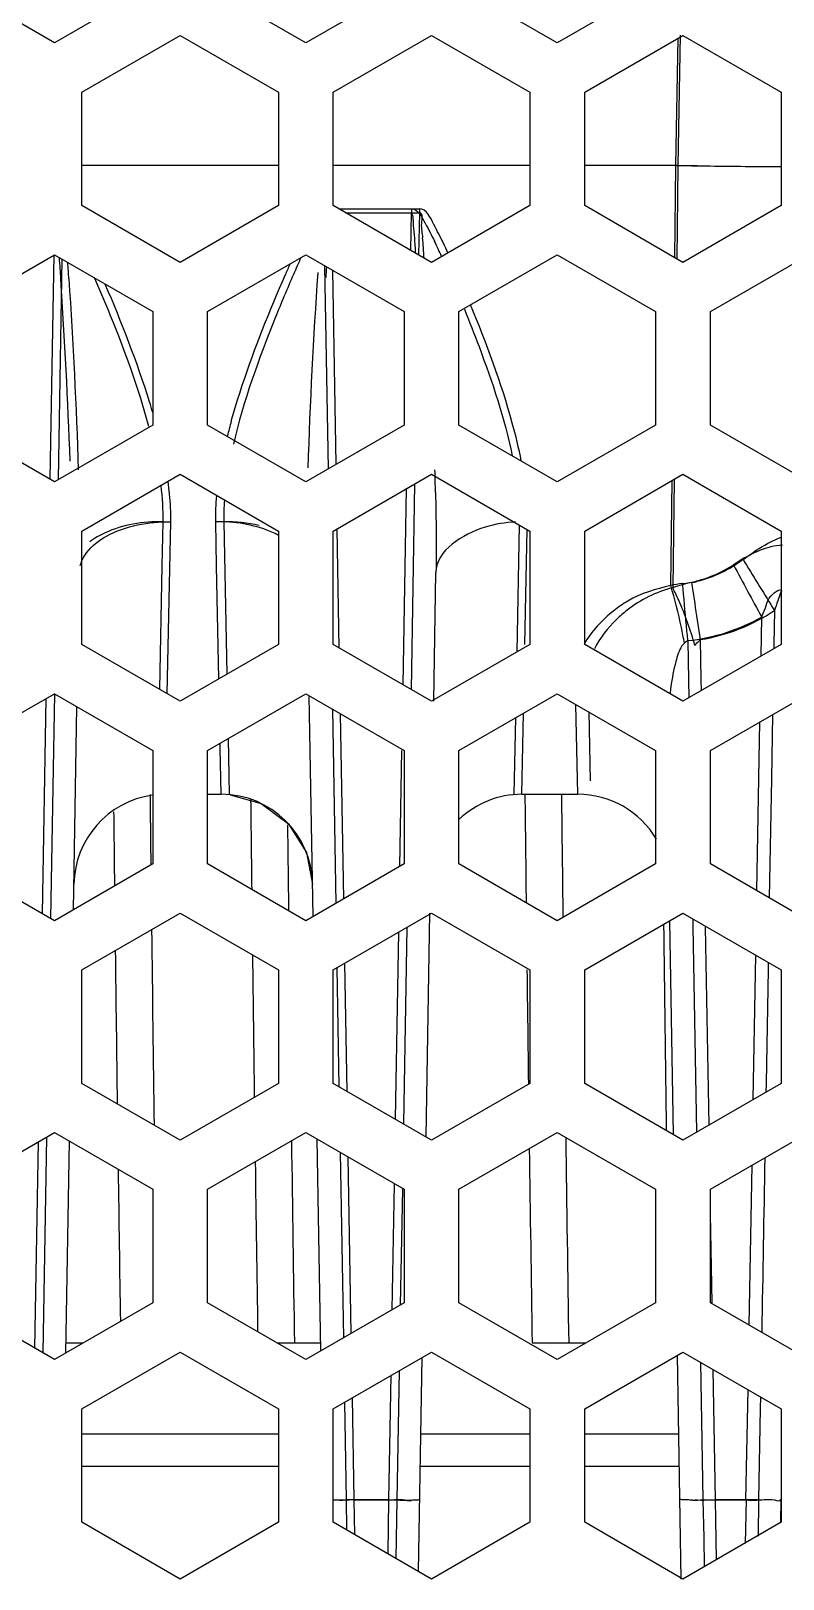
# Model space of a CAD drawing. Header units: millimetres. Extents: x 10297564 to 11610295, y -9287743 to -8409454.
# Drawn here: x 10491238 to 10491568, y -9079286 to -9078607 of the extents above; entities that cross this region are included whole.
import ezdxf

# ---------------------------------------------------------------- set-up
doc = ezdxf.new("R2010")
doc.units = ezdxf.units.MM
doc.header["$LTSCALE"] = 100
doc.layers.add('-0', color=7, linetype='Continuous')

# ---------------------------------------------------------------- blocks, each defined once
blk = doc.blocks.new('인버터 외형도')
at = {"layer": '-0', "linetype": 'Continuous'}
for p, q in [((91580.48, 52184.17), (91548.12, 52202.85)), ((91612.83, 52202.85), (91580.48, 52184.17)), ((91663.25, 52184.17), (91630.89, 52202.85)), ((91695.6, 52202.85), (91663.25, 52184.17)), ((91746.01, 52184.17), (91713.66, 52202.85)), ((91778.37, 52202.85), (91746.01, 52184.17)), ((91589.51, 52167.98), (91621.86, 52186.66)), ((91621.86, 52186.66), (91654.22, 52167.98)), ((91672.27, 52167.98), (91704.63, 52186.66)), ((91704.63, 52186.66), (91736.99, 52167.98)), ((91755.04, 52167.98), (91787.4, 52186.66)), ((91785.08, 52143.85), (91785.81, 52185.74)), ((91786.5, 52186.67), (91785.75, 52143.85)), ((91787.4, 52186.66), (91819.75, 52167.98)), ((91589.51, 52130.61), (91589.51, 52167.98)), ((91654.22, 52167.98), (91654.22, 52130.61)), ((91672.27, 52130.61), (91672.27, 52167.98)), ((91736.99, 52167.98), (91736.99, 52130.61)), ((91755.04, 52130.61), (91755.04, 52167.98)), ((91819.75, 52167.98), (91819.75, 52130.61)), ((91654.22, 52143.85), (91589.51, 52143.85)), ((91654.22, 52143.85), (91589.51, 52143.85)), ((91736.99, 52143.85), (91672.27, 52143.85)), ((91736.99, 52143.85), (91672.27, 52143.85)), ((91785.08, 52143.85), (91755.04, 52143.85)), ((91785.75, 52143.85), (91755.04, 52143.85)), ((91784.71, 52113.49), (91785.08, 52143.85)), ((91785.75, 52143.85), (91785.37, 52113.11)), ((91792.06, 52143.75), (91785.75, 52143.85)), ((91621.86, 52111.93), (91589.51, 52130.61)), ((91654.22, 52130.61), (91621.86, 52111.93)), ((91704.63, 52111.93), (91672.27, 52130.61)), ((91674.14, 52129.54), (91697.99, 52129.54)), ((91674.14, 52129.54), (91700.62, 52129.54)), ((91676.32, 52128.28), (91697.99, 52128.28)), ((91676.32, 52128.28), (91700.62, 52128.28)), ((91697.77, 52115.89), (91697.99, 52128.28)), ((91697.99, 52129.54), (91697.99, 52128.28)), ((91700.62, 52128.28), (91700.38, 52114.39)), ((91700.62, 52129.54), (91700.62, 52128.28)), ((91736.99, 52130.61), (91704.63, 52111.93)), ((91787.4, 52111.93), (91755.04, 52130.61)), ((91819.75, 52130.61), (91787.4, 52111.93)), ((91548.12, 52095.74), (91580.48, 52114.42)), ((91579.07, 52040.51), (91580.36, 52114.42)), ((91580.48, 52114.42), (91612.83, 52095.74)), ((91582.97, 52112.98), (91581.71, 52040.41)), ((91630.89, 52095.74), (91663.25, 52114.42)), ((91663.25, 52114.42), (91695.6, 52095.74)), ((91669.44, 52110.84), (91670.61, 52043.95)), ((91713.66, 52095.74), (91746.01, 52114.42)), ((91746.01, 52114.42), (91778.37, 52095.74)), ((91796.43, 52095.74), (91828.78, 52114.42)), ((91673.21, 52045.45), (91672.1, 52109.31)), ((91612.83, 52095.74), (91612.83, 52058.38)), ((91630.89, 52058.38), (91630.89, 52095.74)), ((91695.6, 52095.74), (91695.6, 52058.38)), ((91713.66, 52058.38), (91713.66, 52095.74)), ((91778.37, 52095.74), (91778.37, 52058.38)), ((91796.43, 52058.38), (91796.43, 52095.74)), ((91580.48, 52039.7), (91548.12, 52058.38)), ((91612.83, 52058.38), (91580.48, 52039.7)), ((91663.25, 52039.7), (91630.89, 52058.38)), ((91695.6, 52058.38), (91663.25, 52039.7)), ((91746.01, 52039.7), (91713.66, 52058.38)), ((91778.37, 52058.38), (91746.01, 52039.7)), ((91828.78, 52039.7), (91796.43, 52058.38)), ((91589.51, 52023.5), (91621.86, 52042.19)), ((91621.86, 52042.19), (91654.22, 52023.5)), ((91672.27, 52023.5), (91704.63, 52042.19)), ((91704.63, 52042.19), (91736.99, 52023.5)), ((91755.04, 52023.5), (91787.4, 52042.19)), ((91783.36, 52005.52), (91783.79, 52040.1)), ((91784.46, 52040.49), (91784.02, 52004.8)), ((91787.4, 52042.19), (91819.75, 52023.5)), ((91695.28, 51972.86), (91696.4, 52037.44)), ((91699.07, 52038.97), (91697.89, 51971.36)), ((91616.15, 52026.56), (91615.87, 52012)), ((91617.65, 51969.89), (91618.79, 52026.56)), ((91633.88, 52012.02), (91633.59, 52026.56)), ((91636.22, 52026.56), (91637.22, 51976.33)), ((91674.27, 51984.99), (91673.58, 52024.26)), ((91733.51, 52025.51), (91732.69, 51983.66)), ((91589.51, 51986.14), (91589.51, 52023.5)), ((91654.22, 52023.5), (91654.22, 51986.14)), ((91672.27, 51986.14), (91672.27, 52023.5)), ((91735.36, 51986.18), (91736.12, 52024.01)), ((91736.99, 52023.5), (91736.99, 51986.14)), ((91755.04, 51986.14), (91755.04, 52023.5)), ((91819.75, 52023.5), (91819.75, 51986.14)), ((91807.21, 52014.09), (91807.77, 52013.16)), ((91615.87, 52012), (91615.06, 51971.39)), ((91634.61, 51974.82), (91633.88, 52012.02)), ((91705.34, 51967.45), (91706.07, 52009.8)), ((91793.18, 51987.78), (91791.99, 51995.56)), ((91813.08, 51982.29), (91813.31, 51995.14)), ((91817.53, 51997.33), (91817.33, 51986.19)), ((91621.86, 51967.46), (91589.51, 51986.14)), ((91654.22, 51986.14), (91621.86, 51967.46)), ((91704.63, 51967.46), (91672.27, 51986.14)), ((91736.99, 51986.14), (91704.63, 51967.46)), ((91787.4, 51967.46), (91755.04, 51986.14)), ((91819.75, 51986.14), (91787.4, 51967.46)), ((91789.02, 51987.33), (91789.25, 51974.42)), ((91793.41, 51974.49), (91793.18, 51987.78)), ((91817.33, 51986.19), (91817.3, 51984.73)), ((91789.25, 51974.42), (91789.35, 51968.59)), ((91793.48, 51970.97), (91793.41, 51974.49)), ((91548.12, 51951.27), (91580.48, 51969.95)), ((91576.58, 51897.48), (91577.82, 51968.41)), ((91580.48, 51969.95), (91579.19, 51895.97)), ((91580.48, 51969.95), (91612.83, 51951.27)), ((91630.89, 51951.27), (91663.25, 51969.95)), ((91663.25, 51969.95), (91695.6, 51951.27)), ((91665.66, 51896.62), (91664.39, 51969.29)), ((91713.66, 51951.27), (91746.01, 51969.95)), ((91746.01, 51969.95), (91778.37, 51951.27)), ((91796.43, 51951.27), (91828.78, 51969.95)), ((91586.76, 51898.85), (91587.92, 51965.65)), ((91671.99, 51964.9), (91673.1, 51900.92)), ((91675.71, 51902.42), (91674.64, 51963.37)), ((91734.38, 51936.84), (91734.91, 51963.54)), ((91752.76, 51936.84), (91752.17, 51966.4)), ((91756.36, 51963.98), (91756.81, 51941.27)), ((91816.91, 51963.1), (91816.52, 51941.89)), ((91732.26, 51962.01), (91731.74, 51936.84)), ((91811.72, 51905.08), (91812.7, 51960.66)), ((91635.06, 51952.16), (91635.03, 51953.66)), ((91637.65, 51955.17), (91638.01, 51936.84)), ((91612.83, 51951.27), (91612.83, 51913.91)), ((91630.89, 51913.91), (91630.89, 51951.27)), ((91635.38, 51936.84), (91635.06, 51952.16)), ((91694.23, 51913.12), (91694.9, 51951.28)), ((91695.6, 51951.27), (91695.6, 51913.91)), ((91713.66, 51913.91), (91713.66, 51951.27)), ((91778.37, 51951.27), (91778.37, 51913.91)), ((91796.43, 51913.91), (91796.43, 51951.27)), ((91816.52, 51941.89), (91815.82, 51902.71)), ((91630.89, 51936.84), (91635.38, 51936.84)), ((91630.89, 51936.84), (91635.38, 51936.84)), ((91638.31, 51936.68), (91648.56, 51933.78)), ((91648.56, 51933.78), (91657.52, 51927.12)), ((91734.38, 51936.84), (91752.76, 51936.84)), ((91734.38, 51936.84), (91752.76, 51936.84)), ((91657.52, 51927.12), (91663.42, 51917.67)), ((91663.42, 51917.67), (91665.47, 51907.25)), ((91580.48, 51895.23), (91548.12, 51913.91)), ((91612.83, 51913.91), (91580.48, 51895.23)), ((91663.25, 51895.23), (91630.89, 51913.91)), ((91695.6, 51913.91), (91663.25, 51895.23)), ((91746.01, 51895.23), (91713.66, 51913.91)), ((91778.37, 51913.91), (91746.01, 51895.23)), ((91828.78, 51895.23), (91796.43, 51913.91)), ((91589.51, 51879.03), (91621.86, 51897.71)), ((91621.86, 51897.71), (91654.22, 51879.03)), ((91672.27, 51879.03), (91704.63, 51897.71)), ((91702.83, 51824.03), (91704.12, 51897.72)), ((91704.63, 51897.71), (91736.99, 51879.03)), ((91755.04, 51879.03), (91787.4, 51897.71)), ((91787.4, 51897.71), (91819.75, 51879.03)), ((91696.52, 51893.03), (91695.39, 51828.33)), ((91784.29, 51824.79), (91783.06, 51895.21)), ((91790.62, 51895.85), (91790.67, 51893.44)), ((91790.67, 51893.44), (91791.85, 51825.57)), ((91795.97, 51827.94), (91794.84, 51893.11)), ((91692.78, 51829.84), (91693.86, 51891.49)), ((91810.5, 51836.33), (91811.34, 51883.89)), ((91815.45, 51881.52), (91815.41, 51879.11)), ((91589.51, 51841.67), (91589.51, 51879.03)), ((91654.22, 51879.03), (91654.22, 51841.67)), ((91672.27, 51841.67), (91672.27, 51879.03)), ((91673.47, 51879.73), (91674.16, 51840.59)), ((91676.81, 51839.05), (91676.08, 51881.23)), ((91736.99, 51879.03), (91736.99, 51841.67)), ((91755.04, 51841.67), (91755.04, 51879.03)), ((91815.41, 51879.11), (91814.76, 51841.76)), ((91819.75, 51879.03), (91819.75, 51841.67)), ((91621.86, 51822.99), (91589.51, 51841.67)), ((91654.22, 51841.67), (91621.86, 51822.99)), ((91704.63, 51822.99), (91672.27, 51841.67)), ((91736.99, 51841.67), (91704.63, 51822.99)), ((91787.4, 51822.99), (91755.04, 51841.67)), ((91819.75, 51841.67), (91787.4, 51822.99)), ((91814.76, 51841.76), (91814.71, 51838.76)), ((91548.12, 51806.8), (91580.48, 51825.48)), ((91580.48, 51825.48), (91612.83, 51806.8)), ((91630.89, 51806.8), (91663.25, 51825.48)), ((91663.25, 51825.48), (91695.6, 51806.8)), ((91713.66, 51806.8), (91746.01, 51825.48)), ((91746.01, 51825.48), (91778.37, 51806.8)), ((91796.43, 51806.8), (91828.78, 51825.48)), ((91574.08, 51754.45), (91575.27, 51822.47)), ((91577.93, 51824.01), (91576.7, 51752.94)), ((91584.21, 51752.91), (91585.43, 51822.62)), ((91668.15, 51753.59), (91666.94, 51823.35)), ((91674.53, 51818.96), (91675.6, 51757.89)), ((91678.2, 51759.39), (91677.19, 51817.43)), ((91809.21, 51762.06), (91810.12, 51814.71)), ((91612.83, 51806.8), (91612.83, 51769.44)), ((91630.89, 51769.44), (91630.89, 51806.8)), ((91691.69, 51767.18), (91692.41, 51808.64)), ((91695.02, 51806.81), (91694.35, 51768.72)), ((91695.6, 51806.8), (91695.6, 51769.44)), ((91713.66, 51769.44), (91713.66, 51806.8)), ((91778.37, 51806.8), (91778.37, 51769.44)), ((91796.43, 51769.44), (91796.43, 51806.8)), ((91796.99, 51769.45), (91796.48, 51798.69)), ((91580.48, 51750.76), (91548.12, 51769.44)), ((91612.83, 51769.44), (91580.48, 51750.76)), ((91663.25, 51750.76), (91630.89, 51769.44)), ((91695.6, 51769.44), (91663.25, 51750.76)), ((91746.01, 51750.76), (91713.66, 51769.44)), ((91778.37, 51769.44), (91746.01, 51750.76)), ((91828.78, 51750.76), (91796.43, 51769.44)), ((91584.27, 51756.25), (91590, 51756.25)), ((91653.73, 51756.25), (91659.49, 51756.25)), ((91659.49, 51756.25), (91668.11, 51756.25)), ((91737.74, 51756.25), (91749.78, 51756.25)), ((91749.78, 51756.25), (91755.53, 51756.25)), ((91589.51, 51734.56), (91621.86, 51753.24)), ((91621.86, 51753.24), (91654.22, 51734.56)), ((91672.27, 51734.56), (91704.63, 51753.24)), ((91700.34, 51681), (91701.57, 51751.48)), ((91704.63, 51753.24), (91736.99, 51734.56)), ((91755.04, 51734.56), (91787.4, 51753.24)), ((91786.85, 51678.51), (91785.56, 51752.18)), ((91787.4, 51753.24), (91819.75, 51734.56)), ((91793.18, 51749.91), (91793.97, 51704.54)), ((91690.59, 51704.54), (91691.31, 51745.55)), ((91693.98, 51747.09), (91693.23, 51704.54)), ((91798.13, 51704.54), (91797.38, 51747.48)), ((91808.13, 51704.54), (91808.83, 51740.87)), ((91589.51, 51697.2), (91589.51, 51734.56)), ((91654.22, 51734.56), (91654.22, 51697.2)), ((91672.27, 51697.2), (91672.27, 51734.56)), ((91675.97, 51736.7), (91676.53, 51704.54)), ((91679.16, 51704.54), (91678.57, 51738.2)), ((91736.99, 51734.56), (91736.99, 51697.2)), ((91755.04, 51697.2), (91755.04, 51734.56)), ((91812.85, 51734.69), (91812.3, 51704.54)), ((91812.92, 51738.51), (91812.85, 51734.69)), ((91819.75, 51734.56), (91819.75, 51697.2)), ((91654.22, 51726.16), (91589.51, 51726.16)), ((91736.99, 51726.16), (91701.12, 51726.16)), ((91786.02, 51726.16), (91755.04, 51726.16)), ((91654.22, 51715.58), (91589.51, 51715.58)), ((91736.99, 51715.58), (91700.94, 51715.58)), ((91786.2, 51715.58), (91755.04, 51715.58)), ((91676.51, 51704.54), (91676.68, 51694.66)), ((91690.59, 51704.54), (91676.53, 51704.54)), ((91679.34, 51693.12), (91679.16, 51704.54)), ((91679.16, 51704.54), (91693.23, 51704.54)), ((91690.31, 51686.79), (91690.61, 51704.54)), ((91693.23, 51704.54), (91692.92, 51685.29)), ((91793.97, 51704.54), (91794.06, 51700.4)), ((91793.97, 51704.54), (91798.51, 51704.54)), ((91798.47, 51684.91), (91798.13, 51704.54)), ((91812.31, 51704.54), (91798.13, 51704.54)), ((91798.51, 51704.54), (91808.13, 51704.54)), ((91808.15, 51704.54), (91807.92, 51690.21)), ((91812.31, 51704.54), (91812.12, 51692.67)), ((91819.64, 51704.74), (91819.51, 51697.21)), ((91794.06, 51700.4), (91794.13, 51696.26)), ((91621.86, 51678.52), (91589.51, 51697.2)), ((91654.22, 51697.2), (91621.86, 51678.52)), ((91704.63, 51678.52), (91672.27, 51697.2)), ((91736.99, 51697.2), (91704.63, 51678.52)), ((91787.4, 51678.52), (91755.04, 51697.2)), ((91819.75, 51697.2), (91787.4, 51678.52)), ((91794.13, 51696.26), (91794.21, 51692.14)), ((91794.21, 51692.14), (91794.37, 51682.55))]:
    blk.add_line(p, q, dxfattribs=at)
for centre, radius, start, end in [((91844.37, 55542.04), 3398.71, 269.00053, 269.1184), ((91838.37, 55063.39), 2920.02, 269.09117, 269.54378), ((91837.27, 55026.84), 2883.46, 269.10186, 269.56028), ((91831.36, 54244.7), 2101.29, 269.55734, 269.68703), ((91830.42, 54200.68), 2057.27, 269.57456, 269.70667), ((90994.37, 52066.07), 709.38, 3.82152, 4.36352), ((91457.42, 51999.92), 275.23, 24.4539, 25.6225), ((91441.7, 51991.45), 295.44, 24.7331, 25.4166), ((89451.55, 51971.28), 2135.34, 3.62929, 3.81761), ((89867.52, 51997.15), 1721.2, 3.64157, 3.82162), ((92033.3, 51943.73), 411, 155.9178, 156.4562), ((92015.97, 51952.55), 389.17, 155.5716, 156.459), ((92697.64, 52040.35), 1029.99, 176.09432, 176.29132), ((91386.08, 51996.05), 236.31, 16.3215, 17.2269), ((91827.09, 52007.2), 195.55, 164.4352, 165.9711), ((91519.64, 52026.23), 99.23, 5.4672, 7.8855), ((90650.51, 52011.58), 1055.72, 1.33262, 1.73927), ((91639.16, 51993.34), 32.46, 63.3904, 67.6442), ((91640.79, 51996.66), 28.77, 61.6051, 63.34), ((91825.73, 51984.37), 35.2, 111.895, 114.5707), ((94037.02, 53203.48), 2530.81, 208.07646, 208.5193), ((93387.79, 52975.67), 1850.1, 211.34871, 211.92478), ((91791.12, 51972.13), 34.28, 96.4689, 103.0841), ((91796.82, 51970.98), 36.16, 100.366, 110.742), ((91784.53, 52039.16), 33.12, 280.06, 283.0534), ((92070.12, 51914.44), 265.84, 160.3931, 161.8324), ((91898.23, 51955.46), 116.05, 171.7114, 172.8319), ((91617, 51906.74), 30.1, 98.1313, 179), ((136744.08, 52441.15), 45134.94, 180.640277, 180.669325), ((91635.38, 51906.74), 30.1, 1, 89.9999), ((136789.23, 52441.15), 45146.98, 180.642373, 180.679993), ((91734.38, 51906.74), 30.1, 90.0001, 133.5198), ((136879.52, 52441.15), 45146.98, 180.640016, 180.685544), ((136879.52, 52441.15), 45134.94, 180.640343, 180.69148), ((91752.76, 51906.74), 30.1, 30.6095, 89.9997), ((136744.08, 52441.15), 45146.98, 180.647392, 180.678152), ((136789.23, 52441.15), 45134.94, 180.653028, 180.689059), ((136744.08, 52441.15), 45134.94, 180.696561, 180.778612), ((136924.67, 52441.15), 45146.98, 180.694186, 180.780625), ((136744.08, 52441.15), 45146.98, 180.705139, 180.769522), ((136789.23, 52441.15), 45146.98, 180.707348, 180.766477), ((136879.52, 52441.15), 45146.98, 180.713414, 180.760825), ((136789.23, 52441.15), 45134.94, 180.78491, 180.869467), ((136879.52, 52441.15), 45134.94, 180.783764, 180.869467), ((136789.23, 52441.15), 45146.98, 180.793464, 180.864603), ((136879.52, 52441.15), 45146.98, 180.787987, 180.869235), ((136744.08, 52441.15), 45146.98, 180.796877, 180.860279), ((91791.17, 51860.12), 155.6, 269.7535, 271.031), ((91810.72, 51853.13), 148.61, 268.9995, 270.4245)]:
    blk.add_arc(centre, radius, start, end, dxfattribs=at)
for points, knots in [([(91697.99, 52129.54), (91700.19, 52129.54), (91702.7, 52124.35), (91704.63, 52120.92), (91705.58, 52118.94)], [0, 0, 0, 0, 0.500234, 1, 1, 1, 1]), ([(91699.08, 52119.91), (91698.96, 52121.31), (91698.52, 52124.01), (91698.79, 52127.12), (91697.99, 52128.28)], [0, 0, 0, 0, 0.498827, 1, 1, 1, 1]), ([(91708.55, 52118.25), (91707.55, 52120.34), (91705.52, 52123.96), (91702.94, 52129.54), (91700.62, 52129.54)], [0, 0, 0, 0, 0.499812, 1, 1, 1, 1]), ([(91700.62, 52128.28), (91701.82, 52128.36), (91700.84, 52123.57), (91701.57, 52121.61), (91701.69, 52120.05)], [0, 0, 0, 0, 0.433402, 1, 1, 1, 1]), ([(91593.72, 52106.78), (91595.49, 52102.68), (91602.16, 52086.72), (91608.14, 52070.42), (91611.48, 52058.02)], [0, 0, 0, 0, 0.257946, 1, 1, 1, 1]), ([(91638.71, 52059.68), (91639.82, 52063.63), (91644.91, 52080.01), (91651.3, 52095.95), (91656.51, 52107.9)], [0, 0, 0, 0, 0.239744, 1, 1, 1, 1]), ([(91659.18, 52107.98), (91657.12, 52103.26), (91649.51, 52085.04), (91642.75, 52066.36), (91639.41, 52052.14)], [0, 0, 0, 0, 0.260827, 1, 1, 1, 1]), ([(91715.44, 52096.47), (91717.1, 52092.4), (91723.29, 52076.67), (91728.65, 52060.52), (91731.2, 52048.27)], [0, 0, 0, 0, 0.259915, 1, 1, 1, 1]), ([(91734.18, 52046.55), (91733.36, 52050.75), (91729.09, 52068.29), (91722.71, 52085.23), (91717.47, 52097.94)], [0, 0, 0, 0, 0.237611, 1, 1, 1, 1]), ([(91616.15, 52026.56), (91609.71, 52026.63), (91601.06, 52025.28), (91593.71, 52021.14), (91592.16, 52019.98)], [0, 0, 0, 0, 0.768752, 1, 1, 1, 1]), ([(91732.3, 52026.46), (91728.9, 52026.24), (91718.76, 52024.92), (91706.2, 52017.14), (91706.07, 52009.8)], [0, 0, 0, 0, 0.316862, 1, 1, 1, 1]), ([(91787.86, 51986.62), (91787.56, 51988.34), (91786.33, 51994.7), (91784.8, 52001.01), (91783.36, 52005.52)], [0, 0, 0, 0, 0.269485, 1, 1, 1, 1]), ([(91791.32, 51985.81), (91789.89, 51990.89), (91787.64, 51997.33), (91784.72, 52003.46), (91784.02, 52004.8)], [0, 0, 0, 0, 0.778006, 1, 1, 1, 1]), ([(91789.02, 51987.33), (91788.86, 51989.04), (91788.27, 51995.33), (91787.68, 52001.61), (91787.26, 52006.19)], [0, 0, 0, 0, 0.271281, 1, 1, 1, 1]), ([(91813.31, 51995.14), (91813.69, 51996.19), (91814.77, 51998.32), (91815.17, 52001.53), (91819.34, 52005.03), (91819.9, 52003.6)], [0, 0, 0, 0, 0.295436, 0.592953, 1, 1, 1, 1]), ([(91769.24, 52000.44), (91767.63, 51999.49), (91762.09, 51995.58), (91757.21, 51990.5), (91754.86, 51986.17)], [0, 0, 0, 0, 0.274594, 1, 1, 1, 1]), ([(91769.03, 51997.45), (91767.8, 51996.5), (91763.58, 51992.83), (91760.04, 51988.3), (91758.28, 51984.66)], [0, 0, 0, 0, 0.277599, 1, 1, 1, 1]), ([(91787.86, 51986.62), (91787.55, 51986.35), (91786.17, 51984.53), (91785.53, 51982.32), (91785.05, 51980.54)], [0, 0, 0, 0, 0.181653, 1, 1, 1, 1]), ([(91789.03, 51987.34), (91788.83, 51987.26), (91788.42, 51987.04), (91788.05, 51986.77), (91787.86, 51986.62)], [0, 0, 0, 0, 0.47918, 1, 1, 1, 1]), ([(91791.32, 51985.81), (91791.59, 51986.21), (91792.16, 51986.93), (91792.84, 51987.54), (91793.18, 51987.78)], [0, 0, 0, 0, 0.5354, 1, 1, 1, 1]), ([(91672.43, 51704.59), (91672.71, 51704.56), (91674.45, 51704.47), (91676.19, 51704.53), (91677.65, 51704.6)], [0, 0, 0, 0, 0.162435, 1, 1, 1, 1]), ([(91690.59, 51704.54), (91692.36, 51704.51), (91693.98, 51705.2), (91698.07, 51704.01), (91698.07, 51704.74)], [0, 0, 0, 0, 0.706786, 1, 1, 1, 1]), ([(91693.23, 51704.54), (91693.89, 51704.53), (91695.22, 51704.51), (91696.55, 51704.52), (91697.21, 51704.52)], [0, 0, 0, 0, 0.502474, 1, 1, 1, 1]), ([(91697.21, 51704.52), (91697.9, 51704.53), (91698.99, 51704.56), (91700.09, 51704.6), (91700.47, 51704.67)], [0, 0, 0, 0, 0.639185, 1, 1, 1, 1]), ([(91700.47, 51704.67), (91700.53, 51704.68), (91700.6, 51704.69), (91700.7, 51704.72), (91700.7, 51704.74)], [0, 0, 0, 0, 0.724375, 1, 1, 1, 1]), ([(91787.42, 51704.59), (91787.17, 51704.61), (91786.93, 51704.68), (91786.39, 51704.65), (91786.39, 51704.74)], [0, 0, 0, 0, 0.735196, 1, 1, 1, 1]), ([(91790.5, 51704.52), (91789.91, 51704.52), (91788.89, 51704.53), (91787.87, 51704.57), (91787.42, 51704.59)], [0, 0, 0, 0, 0.567637, 1, 1, 1, 1]), ([(91791.34, 51704.58), (91791.63, 51704.56), (91793.37, 51704.47), (91795.13, 51704.52), (91796.59, 51704.6)], [0, 0, 0, 0, 0.164225, 1, 1, 1, 1]), ([(91812.3, 51704.54), (91814.03, 51704.52), (91815.66, 51705.2), (91819.61, 51704.02), (91819.64, 51704.74)], [0, 0, 0, 0, 0.706741, 1, 1, 1, 1])]:
    blk.add_open_spline(points, degree=3, knots=knots, dxfattribs=at)
for points in [[(91699.43, 52114.93), (91699.32, 52116.59), (91699.23, 52118.25), (91699.08, 52119.91)], [(91585.64, 52046.53), (91584.98, 52066.52), (91583.89, 52086.49), (91582.61, 52106.45)], [(91585.24, 52106.47), (91586.58, 52085.54), (91587.72, 52064.59), (91588.36, 52043.62)], [(91664.03, 52044.27), (91664.69, 52065.73), (91665.83, 52087.17), (91667.27, 52108.59)], [(91611.78, 52066.03), (91607.7, 52079.21), (91602.64, 52092.08), (91597.22, 52104.75)], [(91615.48, 52038.44), (91615.97, 52034.5), (91616.23, 52030.52), (91616.15, 52026.56)], [(91618.78, 52026.56), (91618.84, 52029.6), (91618.7, 52032.65), (91618.41, 52035.68)], [(91633.59, 52026.56), (91633.53, 52029.44), (91633.65, 52032.33), (91633.91, 52035.2)], [(91705.94, 52036.13), (91706.14, 52027.35), (91706.23, 52018.57), (91706.07, 52009.8)], [(91636.43, 52033.7), (91636.25, 52031.33), (91636.18, 52028.94), (91636.23, 52026.56)], [(91597.61, 52021.8), (91603.93, 52025.32), (91611.55, 52026.64), (91618.78, 52026.56)], [(91651.5, 52023.37), (91645.9, 52025.68), (91639.65, 52026.63), (91633.59, 52026.56)], [(91647.9, 52025.34), (91644.09, 52026.22), (91640.14, 52026.6), (91636.22, 52026.56)], [(91591.04, 52016.29), (91592.74, 52018.59), (91595.11, 52020.41), (91597.61, 52021.8)], [(91812.55, 52017.81), (91814.85, 52019.26), (91817.27, 52020.57), (91819.82, 52021.52)], [(91589, 52012.1), (91589.38, 52013.6), (91590.11, 52015.04), (91591.04, 52016.29)], [(91807.21, 52014.09), (91802.69, 52010.77), (91797.47, 52008.16), (91792.01, 52006.9)], [(91811.09, 52016.38), (91808.63, 52015.25), (91806.28, 52013.87), (91804.03, 52012.36)], [(91807.21, 52014.09), (91808.94, 52015.4), (91810.72, 52016.66), (91812.55, 52017.81)], [(91820.14, 52018.84), (91817.56, 52018.77), (91815, 52017.99), (91812.6, 52017.03)], [(91792, 52007.06), (91796.25, 52008.13), (91800.34, 52010), (91804.03, 52012.36)], [(91784.02, 52004.79), (91778.62, 52003.44), (91773.44, 52000.85), (91769.03, 51997.45)], [(91783.36, 52005.52), (91778.49, 52004.39), (91773.54, 52003), (91769.24, 52000.44)], [(91787.26, 52006.2), (91788.85, 52006.37), (91790.44, 52006.67), (91792, 52007.06)], [(91791.99, 51995.56), (91791.43, 51999.22), (91790.87, 52002.89), (91790.32, 52006.55)], [(91813.31, 51995.13), (91805.92, 51990.93), (91797.48, 51988.15), (91789.02, 51987.33)], [(91793.18, 51987.78), (91801.79, 51989.14), (91810.25, 51992.53), (91817.53, 51997.33)], [(91785.05, 51980.54), (91784.3, 51977.8), (91783.8, 51975), (91783.39, 51972.19)], [(91814.33, 51817.13), (91814, 51797.99), (91813.66, 51778.84), (91813.31, 51759.7)], [(91676.53, 51704.54), (91675.08, 51704.52), (91673.64, 51704.51), (91672.19, 51704.53)]]:
    blk.add_open_spline(points, degree=3, dxfattribs=at)

msp = doc.modelspace()

# ---------------------------------------------------------------- block references
at = {"xscale": 1.333333333333333, "yscale": 1.333333333333333, "zscale": 1.333333333333333}
msp.add_blockref('인버터 외형도', (10369140.57, -9148190.99), dxfattribs=at)

doc.saveas('drawing.dxf')
